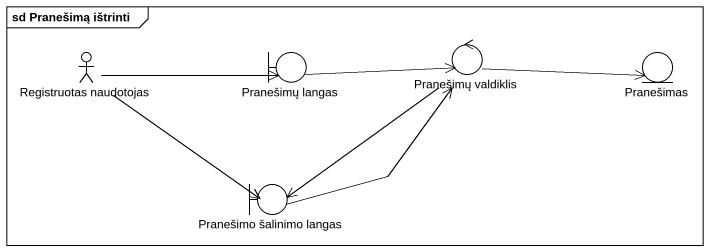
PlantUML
@startuml
mainframe sd Pranešimą ištrinti
actor "Registruotas naudotojas" as Registruotas_naudotojas
boundary "Pranešimų langas" as Pranešimų_langas
control "Pranešimų valdiklis" as Pranešimų_valdiklis
entity Pranešimas
boundary "Pranešimo šalinimo langas" as Pranešimo_šalinimo_langas
Registruotas_naudotojas -right-> Pranešimų_langas
Registruotas_naudotojas --> Pranešimo_šalinimo_langas
Pranešimų_langas -right-> Pranešimų_valdiklis
Pranešimų_valdiklis -right-> Pranešimas
Pranešimų_valdiklis --> Pranešimo_šalinimo_langas
Pranešimo_šalinimo_langas -up-> Pranešimų_valdiklis
@enduml
